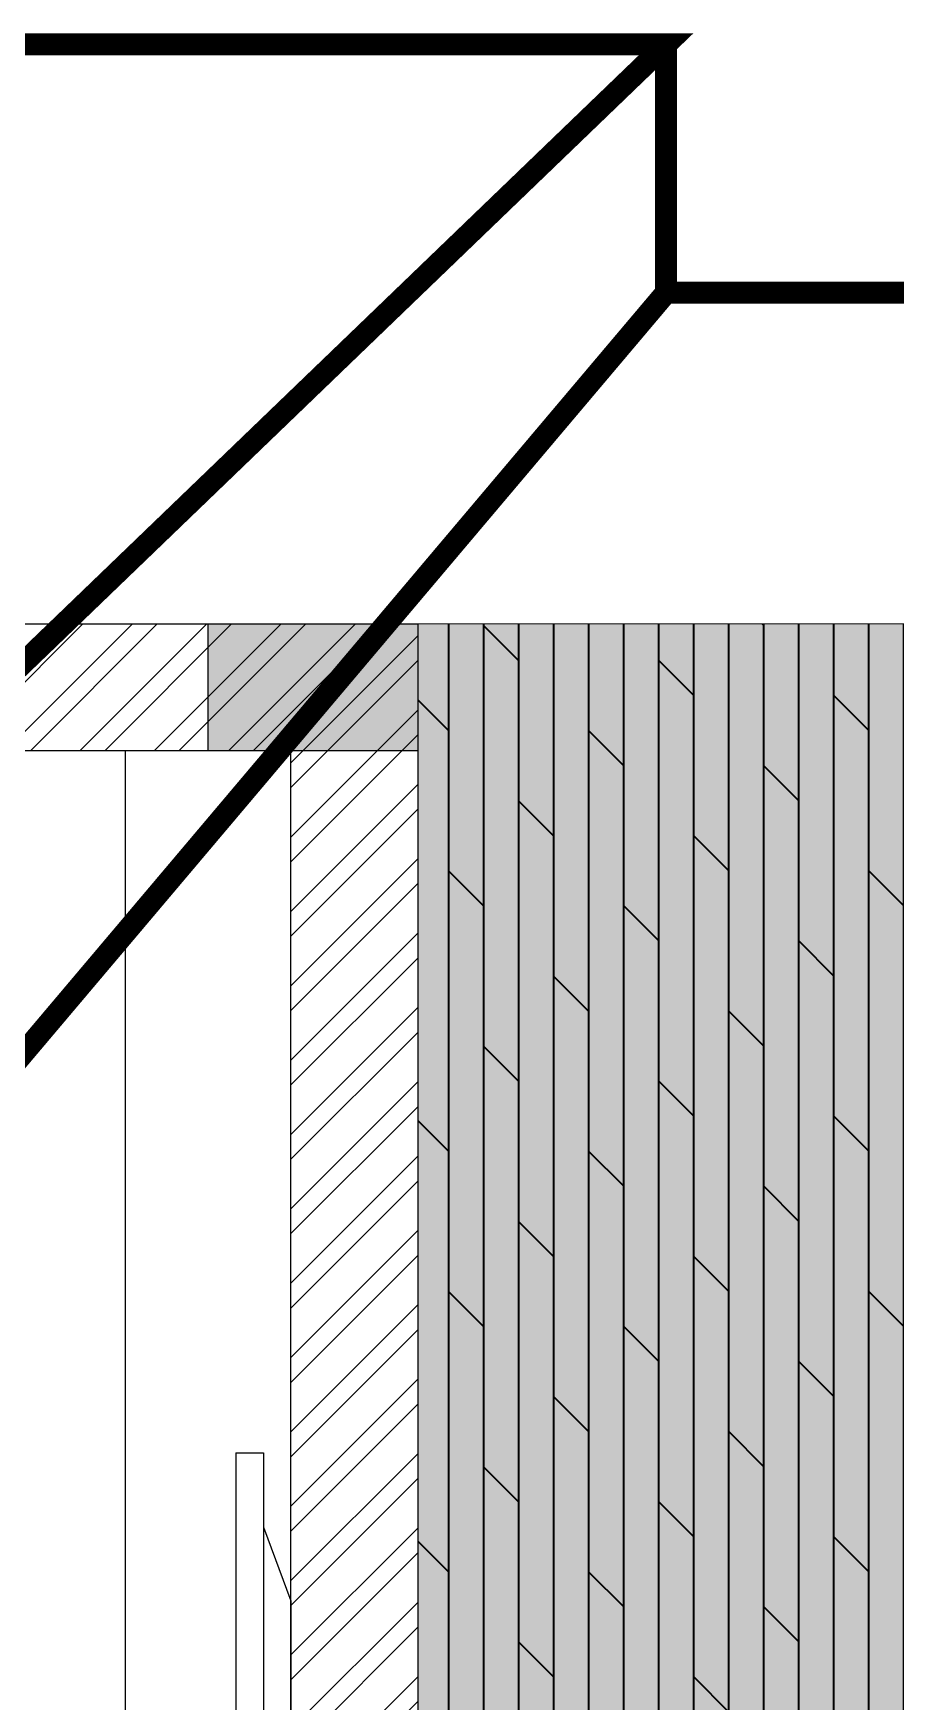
# Model space of a CAD drawing. Header units: millimetres. Extents: x -176651 to 424033, y -469666 to 486614.
# Drawn here: x 267845 to 269409, y 26436 to 29459 of the extents above; entities that cross this region are included whole.
import ezdxf

# ---------------------------------------------------------------- set-up
doc = ezdxf.new("R2010")
doc.units = ezdxf.units.MM
doc.linetypes.add('1625E_Roof Plan$0$DASHED', pattern=[0.75, 0.5, -0.25])
for name, color, linetype in [('1625_East Villa$0$ad-Furniture', 8, 'Continuous'), ('1625_East Villa$0$ad-Verandah', 8, 'Continuous'), ('1625_East Villa$0$ad-Wall', 8, 'Continuous'), ('1625_East Villa$0$ad-Wall hatch', 8, 'Continuous'), ('1625E_Columns$0$ad-Column', 8, 'Continuous'), ('1625E_Columns$0$ad-Column Hatch', 8, 'Continuous'), ('1625E_Roof Plan$0$ad-Primary Roof', 8, 'Continuous'), ('1625E_Roof Plan$0$ad-Secondary Roof', 8, 'Continuous'), ('ad-Plinth', 8, 'Continuous'), ('ad-Verandah', 33, 'Continuous')]:
    doc.layers.add(name, color=color, linetype=linetype)
doc.layers.add('1625_East Villa$0$ad-Landscape', color=8, linetype='Continuous', lineweight=35)

# ---------------------------------------------------------------- blocks, each defined once
blk = doc.blocks.new('A$C92fa9908')
at = {"layer": 'ad-Plinth', "ltscale": 5}
blk.add_lwpolyline([(0, 13620), (12120, 13620), (12120, 0), (0, 0), (0, 4745), (2830, 4745), (2830, 8645), (0, 8645)], close=True, dxfattribs=at)
at = {"layer": 'ad-Verandah', "lineweight": 9}
blk.add_lwpolyline([(12120, 13620), (13650, 13620), (13650, 8645), (12120, 8645)], close=True, dxfattribs=at)
blk = doc.blocks.new('zw$C194')
at = {"layer": 'ad-Plinth', "ltscale": 5}
blk.add_blockref('A$C92fa9908', (64583.5, -413990.2), dxfattribs=at)
blk = doc.blocks.new('1625_East Villa$0$zw$FB80')
at = {"layer": '1625_East Villa$0$ad-Furniture', "ltscale": 0.125}
for p, q in [((-100, -1271.6), (-100, -2571.6)), ((-100, -1271.6), (-50, -1271.6)), ((-50, -1271.6), (-50, -2571.6)), ((-50, -1406.5), (0, -1540.1)), ((0, -1540.1), (0, -2304.1))]:
    blk.add_line(p, q, dxfattribs=at)
blk.add_lwpolyline([(0, -3048.1), (-100, -3048.1, -0.414214), (-300, -2848.1), (-300, 0)], format="xyb", dxfattribs=at)
blk = doc.blocks.new('1625_East Villa$0$zw$D46D')
at = {"layer": '1625_East Villa$0$ad-Furniture'}
blk.add_blockref('1625_East Villa$0$zw$FB80', (11890, 13390), dxfattribs=at)
blk = doc.blocks.new('1625_East Villa$0$zw$42B5')
at = {"layer": '1625_East Villa$0$ad-Wall hatch', "transparency": 33554610}
h = blk.add_hatch(dxfattribs=at)
h.set_pattern_fill('ANSI32', color=256, scale=10)
h.set_pattern_definition([(45, (-1040635.14, 674820.02), (-67.351921, 67.351921), []), (45, (-1040590.24, 674820.02), (-67.351921, 67.351921), [])])
h.paths.add_polyline_path([(12120, 13620), (12120, 10220), (11890, 10220), (11890, 13390), (7240, 13390), (7240, 8645), (4245, 8645), (4245, 8875), (4445, 8875), (4445, 9370), (4560, 9370), (4560, 8760), (7010, 8760), (7010, 10500), (6360, 10500), (6360, 10615), (7010, 10615), (7010, 13390), (4560, 13390), (4560, 10615), (5560, 10615), (5560, 10500), (4445, 10500), (4445, 13390), (230, 13390), (230, 8875), (3345, 8875), (3345, 8645), (3060, 8645), (3060, 4745), (3345, 4745), (3345, 4515), (230, 4515), (230, 230), (4995, 230), (4995, 3130), (6060, 3130), (6060, 3015), (5110, 3015), (5110, 230), (8310, 230), (8310, 3015), (6860, 3015), (6860, 3130), (8310, 3130), (8310, 4630), (5110, 4630), (5110, 3930), (4995, 3930), (4995, 4515), (4245, 4515), (4245, 4745), (8540, 4745), (8540, 230), (9240, 230), (9240, 0), (0, 0), (0, 4745), (2830, 4745), (2830, 8645), (0, 8645), (0, 13620)])
at = {"layer": '1625_East Villa$0$ad-Wall'}
blk.add_lwpolyline([(0, 13620), (12120, 13620), (12120, 10220), (11890, 10220), (11890, 13390), (7240, 13390)], dxfattribs=at)
blk = doc.blocks.new('1625_East Villa$0$zw$959F')
at = {"transparency": 33554559}
h = blk.add_hatch(color=43, dxfattribs=at)
h.dxf.hatch_style = 1
h.paths.add_polyline_path([(0, 0), (1530, 0), (1530, -4975), (0, -4975)])
at = {"layer": '1625_East Villa$0$ad-Landscape', "transparency": 33554687}
h = blk.add_hatch(dxfattribs=at)
h.set_pattern_fill('DOLMIT', color=44, scale=10, angle=270)
h.set_pattern_definition([(270, (-454666.75, 133732.39), (63.5, -1e-14), []), (315, (-454666.75, 133732.4), (126.999913, 126.999913), [89.80256, -179.60512])])
h.paths.add_polyline_path([(0, 0), (1530, 0), (1530, -4975), (0, -4975)])
at = {"layer": '1625_East Villa$0$ad-Verandah', "lineweight": 9}
blk.add_lwpolyline([(0, 0), (1530, 0), (1530, -4975), (0, -4975)], close=True, dxfattribs=at)
blk = doc.blocks.new('1625E_Roof Plan')
at = {"layer": '1625E_Roof Plan$0$ad-Primary Roof', "linetype": '1625E_Roof Plan$0$DASHED', "ltscale": 2, "const_width": 40}
blk.add_lwpolyline([(12570, 14670), (2380, 14670), (7475, 9770)], close=True, dxfattribs=at)
blk.add_lwpolyline([(12570, 14670), (12570, 14220)], dxfattribs=at)
at = {"layer": '1625E_Roof Plan$0$ad-Secondary Roof', "linetype": '1625E_Roof Plan$0$DASHED', "ltscale": 2, "const_width": 40}
blk.add_lwpolyline([(12570, 8195), (10022.5, 11207.5), (12570, 14220), (13950, 14220), (13950, 8195)], close=True, dxfattribs=at)
blk = doc.blocks.new('1625E_Columns$0$zw$6AA0')
at = {"layer": '1625E_Columns$0$ad-Column Hatch', "transparency": 33554687}
h = blk.add_hatch(color=256, dxfattribs=at)
h.dxf.hatch_style = 1
h.paths.add_polyline_path([(0, -230), (380, -230), (380, 0), (0, 0)])
at = {"layer": '1625E_Columns$0$ad-Column'}
blk.add_lwpolyline([(0, -230), (380, -230), (380, 0), (0, 0)], close=True, dxfattribs=at)
blk = doc.blocks.new('1625E_Columns')
at = {"layer": '1625E_Columns$0$ad-Column', "xscale": -1, "rotation": 359.9999999999997}
blk.add_blockref('1625E_Columns$0$zw$6AA0', (12120, 13620), dxfattribs=at)
blk = doc.blocks.new('1625_East Villa')
at = {"layer": '1625_East Villa$0$ad-Verandah'}
blk.add_blockref('1625_East Villa$0$zw$959F', (12120, 13620), dxfattribs=at)
at = {"layer": '1625_East Villa$0$ad-Furniture'}
blk.add_blockref('1625_East Villa$0$zw$D46D', (0, 0), dxfattribs=at)
at = {"layer": '1625_East Villa$0$ad-Wall'}
blk.add_blockref('1625_East Villa$0$zw$42B5', (0, 0), dxfattribs=at)
for name in ['1625E_Roof Plan', '1625E_Columns']:
    blk.add_blockref(name, (0, 0))
blk = doc.blocks.new("All Plot's Villa Plans")
at = {"ltscale": 5}
blk.add_blockref('1625_East Villa', (256422.3, 14768.6), dxfattribs=at)

msp = doc.modelspace()

# ---------------------------------------------------------------- block references
at = {"ltscale": 5}
msp.add_blockref("All Plot's Villa Plans", (0, 0), dxfattribs=at)

# ---------------------------------------------------------------- next in the draw order: block references
msp.add_blockref('zw$C194', (191838.8, 428758.8), dxfattribs=at)

doc.saveas('drawing.dxf')
